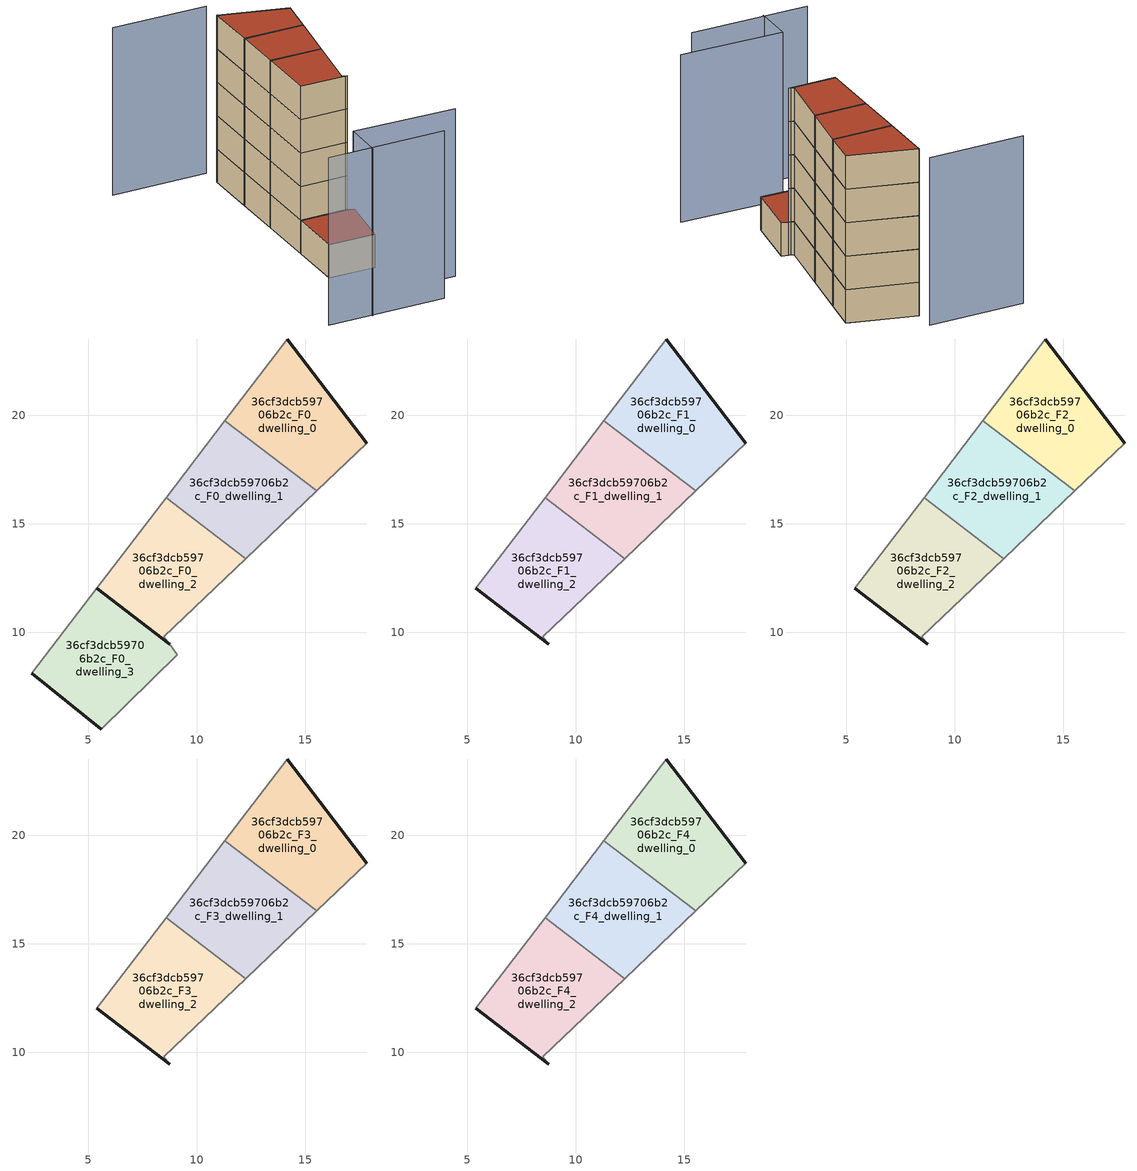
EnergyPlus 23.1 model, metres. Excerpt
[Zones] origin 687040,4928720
36cf3dcb59706b2c_F0_dwelling_0
 floor ground (EU_floor_Construction): 17.84,18.71 14.19,23.51 11.3,19.75 15.53,16.51 z0
 wall outside (EU_wall_Construction): 14.19,23.51 17.84,18.71 z0:3
 wall adiabatic (EU_wall_Construction): 17.84,18.71 15.53,16.51 / 11.3,19.75 14.19,23.51 z0:3
 wall to 36cf3dcb59706b2c_F0_dwelling_1 (EU_wall_Construction): 15.53,16.51 11.3,19.75 z0:3
36cf3dcb59706b2c_F0_dwelling_1
 floor ground (EU_floor_Construction): 15.53,16.51 11.3,19.75 8.59,16.2 12.26,13.39 z0
 wall adiabatic (EU_wall_Construction): 15.53,16.51 12.26,13.39 / 8.59,16.2 11.3,19.75 z0:3
 wall to 36cf3dcb59706b2c_F0_dwelling_2 (EU_wall_Construction): 12.26,13.39 8.59,16.2 z0:3
36cf3dcb59706b2c_F0_dwelling_2
 floor ground (EU_floor_Construction): 8.76,9.44 8.48,9.79 12.26,13.39 8.59,16.2 5.38,12.02 z0
 wall outside (EU_wall_Construction): 8.76,9.44 5.38,12.02 z0:3
 wall adiabatic (EU_wall_Construction): 12.26,13.39 8.48,9.79 8.76,9.44 / 5.38,12.02 8.59,16.2 z0:3
36cf3dcb59706b2c_F0_dwelling_3
 floor ground (EU_floor_Construction): 9.11,8.96 8.76,9.44 5.38,12.02 2.4,8.12 5.6,5.54 z0
 wall outside (EU_wall_Construction): 5.6,5.54 2.4,8.12 / 5.38,12.02 8.76,9.44 z0:3
 wall adiabatic (EU_wall_Construction): 8.76,9.44 9.11,8.96 5.6,5.54 / 2.4,8.12 5.38,12.02 z0:3
 roof outside (EU_roof_Construction): 8.76,9.44 9.11,8.96 5.6,5.54 2.4,8.12 5.38,12.02 z3
36cf3dcb59706b2c_F1_dwelling_0
 floor to 36cf3dcb59706b2c_F0_dwelling_0 (EU_floor_Construction): 17.84,18.71 14.19,23.51 11.3,19.75 15.53,16.51 z3
 wall outside (EU_wall_Construction): 14.19,23.51 17.84,18.71 z3:6
 wall adiabatic (EU_wall_Construction): 17.84,18.71 15.53,16.51 / 11.3,19.75 14.19,23.51 z3:6
 wall to 36cf3dcb59706b2c_F1_dwelling_1 (EU_wall_Construction): 15.53,16.51 11.3,19.75 z3:6
36cf3dcb59706b2c_F1_dwelling_1
 floor to 36cf3dcb59706b2c_F0_dwelling_1 (EU_floor_Construction): 15.53,16.51 11.3,19.75 8.59,16.2 12.26,13.39 z3
 wall adiabatic (EU_wall_Construction): 15.53,16.51 12.26,13.39 / 8.59,16.2 11.3,19.75 z3:6
 wall to 36cf3dcb59706b2c_F1_dwelling_2 (EU_wall_Construction): 12.26,13.39 8.59,16.2 z3:6
36cf3dcb59706b2c_F1_dwelling_2
 floor to 36cf3dcb59706b2c_F0_dwelling_2 (EU_floor_Construction): 8.76,9.44 8.48,9.79 12.26,13.39 8.59,16.2 5.38,12.02 z3
 wall outside (EU_wall_Construction): 8.76,9.44 5.38,12.02 z3:6
 wall adiabatic (EU_wall_Construction): 12.26,13.39 8.48,9.79 8.76,9.44 / 5.38,12.02 8.59,16.2 z3:6
36cf3dcb59706b2c_F2_dwelling_0
 floor to 36cf3dcb59706b2c_F1_dwelling_0 (EU_floor_Construction): 17.84,18.71 14.19,23.51 11.3,19.75 15.53,16.51 z6
 wall outside (EU_wall_Construction): 14.19,23.51 17.84,18.71 z6:9
 wall adiabatic (EU_wall_Construction): 17.84,18.71 15.53,16.51 / 11.3,19.75 14.19,23.51 z6:9
 wall to 36cf3dcb59706b2c_F2_dwelling_1 (EU_wall_Construction): 15.53,16.51 11.3,19.75 z6:9
36cf3dcb59706b2c_F2_dwelling_1
 floor to 36cf3dcb59706b2c_F1_dwelling_1 (EU_floor_Construction): 15.53,16.51 11.3,19.75 8.59,16.2 12.26,13.39 z6
 wall adiabatic (EU_wall_Construction): 15.53,16.51 12.26,13.39 / 8.59,16.2 11.3,19.75 z6:9
 wall to 36cf3dcb59706b2c_F2_dwelling_2 (EU_wall_Construction): 12.26,13.39 8.59,16.2 z6:9
36cf3dcb59706b2c_F2_dwelling_2
 floor to 36cf3dcb59706b2c_F1_dwelling_2 (EU_floor_Construction): 8.76,9.44 8.48,9.79 12.26,13.39 8.59,16.2 5.38,12.02 z6
 wall outside (EU_wall_Construction): 8.76,9.44 5.38,12.02 z6:9
 wall adiabatic (EU_wall_Construction): 12.26,13.39 8.48,9.79 8.76,9.44 / 5.38,12.02 8.59,16.2 z6:9
36cf3dcb59706b2c_F3_dwelling_0
 floor to 36cf3dcb59706b2c_F2_dwelling_0 (EU_floor_Construction): 17.84,18.71 14.19,23.51 11.3,19.75 15.53,16.51 z9
 wall outside (EU_wall_Construction): 14.19,23.51 17.84,18.71 z9:12
 wall adiabatic (EU_wall_Construction): 17.84,18.71 15.53,16.51 / 11.3,19.75 14.19,23.51 z9:12
 wall to 36cf3dcb59706b2c_F3_dwelling_1 (EU_wall_Construction): 15.53,16.51 11.3,19.75 z9:12
36cf3dcb59706b2c_F3_dwelling_1
 floor to 36cf3dcb59706b2c_F2_dwelling_1 (EU_floor_Construction): 15.53,16.51 11.3,19.75 8.59,16.2 12.26,13.39 z9
 wall adiabatic (EU_wall_Construction): 15.53,16.51 12.26,13.39 / 8.59,16.2 11.3,19.75 z9:12
 wall to 36cf3dcb59706b2c_F3_dwelling_2 (EU_wall_Construction): 12.26,13.39 8.59,16.2 z9:12
36cf3dcb59706b2c_F3_dwelling_2
 floor to 36cf3dcb59706b2c_F2_dwelling_2 (EU_floor_Construction): 8.76,9.44 8.48,9.79 12.26,13.39 8.59,16.2 5.38,12.02 z9
 wall outside (EU_wall_Construction): 8.76,9.44 5.38,12.02 z9:12
 wall adiabatic (EU_wall_Construction): 12.26,13.39 8.48,9.79 8.76,9.44 / 5.38,12.02 8.59,16.2 z9:12
36cf3dcb59706b2c_F4_dwelling_0
 floor to 36cf3dcb59706b2c_F3_dwelling_0 (EU_floor_Construction): 17.84,18.71 14.19,23.51 11.3,19.75 15.53,16.51 z12
 wall outside (EU_wall_Construction): 14.19,23.51 17.84,18.71 z12:15
 wall adiabatic (EU_wall_Construction): 17.84,18.71 15.53,16.51 / 11.3,19.75 14.19,23.51 z12:15
 wall to 36cf3dcb59706b2c_F4_dwelling_1 (EU_wall_Construction): 15.53,16.51 11.3,19.75 z12:15
 roof outside (EU_roof_Construction): 14.19,23.51 17.84,18.71 15.53,16.51 11.3,19.75 z15
36cf3dcb59706b2c_F4_dwelling_1
 floor to 36cf3dcb59706b2c_F3_dwelling_1 (EU_floor_Construction): 15.53,16.51 11.3,19.75 8.59,16.2 12.26,13.39 z12
 wall adiabatic (EU_wall_Construction): 15.53,16.51 12.26,13.39 / 8.59,16.2 11.3,19.75 z12:15
 wall to 36cf3dcb59706b2c_F4_dwelling_2 (EU_wall_Construction): 12.26,13.39 8.59,16.2 z12:15
 roof outside (EU_roof_Construction): 15.53,16.51 12.26,13.39 8.59,16.2 11.3,19.75 z15
36cf3dcb59706b2c_F4_dwelling_2
 floor to 36cf3dcb59706b2c_F3_dwelling_2 (EU_floor_Construction): 8.76,9.44 8.48,9.79 12.26,13.39 8.59,16.2 5.38,12.02 z12
 wall outside (EU_wall_Construction): 8.76,9.44 5.38,12.02 z12:15
 wall adiabatic (EU_wall_Construction): 12.26,13.39 8.48,9.79 8.76,9.44 / 5.38,12.02 8.59,16.2 z12:15
 roof outside (EU_roof_Construction): 12.26,13.39 8.48,9.79 8.76,9.44 5.38,12.02 8.59,16.2 z15
shading: -5.26,4.57 2.98,-1.78 / -2.31,2.07 -0.12,4.79 / -0.12,4.79 6.97,-0.91 / 8.6,30.1 15.3,24.97 z0:15
[Building]
EU S2 Campaign: North Axis=0; Terrain=City; Solar Distribution=FullExterior
[Site:Location]
Bologna: Latitude=44.5; Longitude=11.25; Time Zone=1; Elevation=37
[SizingPeriod:WeatherFileDays]
AnnualSizingPeriod: Begin Month=1; Begin Day of Month=1; End Month=12; End Day of Month=31; Day of Week for Start Day=Monday; Use Weather File Daylight Saving Period=No; Use Weather File Rain and Snow Indicators=No
[MATERIAL]
EU_InternalMass_Material: Roughness=MediumRough; Thickness=0.1; Conductivity=1; Density=1800; Specific Heat=900; Thermal Absorptance=0.9; Solar Absorptance=0.7; Visible Absorptance=0.7
[MATERIAL:NOMASS] Roughness=MediumRough; Thermal Absorptance=0.9; Solar Absorptance=0.7; Visible Absorptance=0.7
Name | Thermal Resistance
EU_wall_NoMass | 0.905828
EU_roof_NoMass | 0.37593
EU_floor_NoMass | 0.67114
[CONSTRUCTION]
EU_wall_Construction: EU_wall_NoMass
EU_roof_Construction: EU_roof_NoMass
EU_floor_Construction: EU_floor_NoMass
EU_InternalMass_Construction: EU_InternalMass_Material
[ZONE] Type=1; Multiplier=1; Ceiling Height=autocalculate; Floor Area=autocalculate; Part of Total Floor Area=Yes
Name | Volume
36cf3dcb59706b2c_F0_dwelling_0 | 66.6489
36cf3dcb59706b2c_F1_dwelling_0; 36cf3dcb59706b2c_F2_dwelling_0; 36cf3dcb59706b2c_F3_dwelling_0; 36cf3dcb59706b2c_F4_dwelling_0 | 66.6497
36cf3dcb59706b2c_F0_dwelling_1; 36cf3dcb59706b2c_F1_dwelling_1; 36cf3dcb59706b2c_F2_dwelling_1; 36cf3dcb59706b2c_F3_dwelling_1; 36cf3dcb59706b2c_F4_dwelling_1 | 66.6438
36cf3dcb59706b2c_F0_dwelling_2 | 66.6453
36cf3dcb59706b2c_F1_dwelling_2; 36cf3dcb59706b2c_F2_dwelling_2; 36cf3dcb59706b2c_F3_dwelling_2; 36cf3dcb59706b2c_F4_dwelling_2 | 66.6467
36cf3dcb59706b2c_F0_dwelling_3 | 66.6533
[INTERNALMASS] Construction=EU_InternalMass_Construction
Name | Zone or ZoneList | Surface Area
36cf3dcb59706b2c_F0_dwelling_0_EU_InternalMass | 36cf3dcb59706b2c_F0_dwelling_0 | 22.2154
36cf3dcb59706b2c_F0_dwelling_1_EU_InternalMass | 36cf3dcb59706b2c_F0_dwelling_1 | 22.2154
36cf3dcb59706b2c_F0_dwelling_2_EU_InternalMass | 36cf3dcb59706b2c_F0_dwelling_2 | 22.2154
36cf3dcb59706b2c_F0_dwelling_3_EU_InternalMass | 36cf3dcb59706b2c_F0_dwelling_3 | 22.2154
36cf3dcb59706b2c_F1_dwelling_0_EU_InternalMass | 36cf3dcb59706b2c_F1_dwelling_0 | 29.6206
36cf3dcb59706b2c_F1_dwelling_1_EU_InternalMass | 36cf3dcb59706b2c_F1_dwelling_1 | 29.6206
36cf3dcb59706b2c_F1_dwelling_2_EU_InternalMass | 36cf3dcb59706b2c_F1_dwelling_2 | 29.6206
36cf3dcb59706b2c_F2_dwelling_0_EU_InternalMass | 36cf3dcb59706b2c_F2_dwelling_0 | 29.6206
36cf3dcb59706b2c_F2_dwelling_1_EU_InternalMass | 36cf3dcb59706b2c_F2_dwelling_1 | 29.6206
36cf3dcb59706b2c_F2_dwelling_2_EU_InternalMass | 36cf3dcb59706b2c_F2_dwelling_2 | 29.6206
36cf3dcb59706b2c_F3_dwelling_0_EU_InternalMass | 36cf3dcb59706b2c_F3_dwelling_0 | 29.6206
36cf3dcb59706b2c_F3_dwelling_1_EU_InternalMass | 36cf3dcb59706b2c_F3_dwelling_1 | 29.6206
36cf3dcb59706b2c_F3_dwelling_2_EU_InternalMass | 36cf3dcb59706b2c_F3_dwelling_2 | 29.6206
36cf3dcb59706b2c_F4_dwelling_0_EU_InternalMass | 36cf3dcb59706b2c_F4_dwelling_0 | 29.6206
36cf3dcb59706b2c_F4_dwelling_1_EU_InternalMass | 36cf3dcb59706b2c_F4_dwelling_1 | 29.6206
36cf3dcb59706b2c_F4_dwelling_2_EU_InternalMass | 36cf3dcb59706b2c_F4_dwelling_2 | 29.6206
[OTHEREQUIPMENT] Fuel Type=Electricity; Design Level Calculation Method=Watts/Area; Power per Zone Floor Area=1; Fraction Latent=0; Fraction Radiant=0; Fraction Lost=0; Carbon Dioxide Generation Rate=0; EndUse Subcategory=EU_Step8_InternalGains
Name | Zone or ZoneList or Space or SpaceList | Schedule
EU_Step8_InternalGain_36cf3dcb59706b2c_F0_dwelling_0_f000 | 36cf3dcb59706b2c_F0_dwelling_0 | EU_Step8_GainSchedule_36cf3dcb59706b2c_F0_dwelling_0_f000
EU_Step8_InternalGain_36cf3dcb59706b2c_F0_dwelling_1_f000 | 36cf3dcb59706b2c_F0_dwelling_1 | EU_Step8_GainSchedule_36cf3dcb59706b2c_F0_dwelling_1_f000
EU_Step8_InternalGain_36cf3dcb59706b2c_F0_dwelling_2_f000 | 36cf3dcb59706b2c_F0_dwelling_2 | EU_Step8_GainSchedule_36cf3dcb59706b2c_F0_dwelling_2_f000
EU_Step8_InternalGain_36cf3dcb59706b2c_F0_dwelling_3_f000 | 36cf3dcb59706b2c_F0_dwelling_3 | EU_Step8_GainSchedule_36cf3dcb59706b2c_F0_dwelling_3_f000
EU_Step8_InternalGain_36cf3dcb59706b2c_F1_dwelling_0_f000 | 36cf3dcb59706b2c_F1_dwelling_0 | EU_Step8_GainSchedule_36cf3dcb59706b2c_F1_dwelling_0_f000
EU_Step8_InternalGain_36cf3dcb59706b2c_F1_dwelling_1_f000 | 36cf3dcb59706b2c_F1_dwelling_1 | EU_Step8_GainSchedule_36cf3dcb59706b2c_F1_dwelling_1_f000
EU_Step8_InternalGain_36cf3dcb59706b2c_F1_dwelling_2_f000 | 36cf3dcb59706b2c_F1_dwelling_2 | EU_Step8_GainSchedule_36cf3dcb59706b2c_F1_dwelling_2_f000
EU_Step8_InternalGain_36cf3dcb59706b2c_F2_dwelling_0_f000 | 36cf3dcb59706b2c_F2_dwelling_0 | EU_Step8_GainSchedule_36cf3dcb59706b2c_F2_dwelling_0_f000
EU_Step8_InternalGain_36cf3dcb59706b2c_F2_dwelling_1_f000 | 36cf3dcb59706b2c_F2_dwelling_1 | EU_Step8_GainSchedule_36cf3dcb59706b2c_F2_dwelling_1_f000
EU_Step8_InternalGain_36cf3dcb59706b2c_F2_dwelling_2_f000 | 36cf3dcb59706b2c_F2_dwelling_2 | EU_Step8_GainSchedule_36cf3dcb59706b2c_F2_dwelling_2_f000
EU_Step8_InternalGain_36cf3dcb59706b2c_F3_dwelling_0_f000 | 36cf3dcb59706b2c_F3_dwelling_0 | EU_Step8_GainSchedule_36cf3dcb59706b2c_F3_dwelling_0_f000
EU_Step8_InternalGain_36cf3dcb59706b2c_F3_dwelling_1_f000 | 36cf3dcb59706b2c_F3_dwelling_1 | EU_Step8_GainSchedule_36cf3dcb59706b2c_F3_dwelling_1_f000
EU_Step8_InternalGain_36cf3dcb59706b2c_F3_dwelling_2_f000 | 36cf3dcb59706b2c_F3_dwelling_2 | EU_Step8_GainSchedule_36cf3dcb59706b2c_F3_dwelling_2_f000
EU_Step8_InternalGain_36cf3dcb59706b2c_F4_dwelling_0_f000 | 36cf3dcb59706b2c_F4_dwelling_0 | EU_Step8_GainSchedule_36cf3dcb59706b2c_F4_dwelling_0_f000
EU_Step8_InternalGain_36cf3dcb59706b2c_F4_dwelling_1_f000 | 36cf3dcb59706b2c_F4_dwelling_1 | EU_Step8_GainSchedule_36cf3dcb59706b2c_F4_dwelling_1_f000
EU_Step8_InternalGain_36cf3dcb59706b2c_F4_dwelling_2_f000 | 36cf3dcb59706b2c_F4_dwelling_2 | EU_Step8_GainSchedule_36cf3dcb59706b2c_F4_dwelling_2_f000
[ZONEVENTILATION:DESIGNFLOWRATE] Schedule=EU_AlwaysOn; Design Flow Rate Calculation Method=AirChanges/Hour; Air Changes per Hour=0.73129; Ventilation Type=Natural; Fan Pressure Rise=0; Fan Total Efficiency=1; Constant Term Coefficient=1; Temperature Term Coefficient=0; Velocity Term Coefficient=0; Velocity Squared Term Coefficient=0; Minimum Indoor Temperature=-100; Maximum Indoor Temperature=100; Delta Temperature=-100; Minimum Outdoor Temperature=-100; Maximum Outdoor Temperature=100; Maximum Wind Speed=40
Name | Zone or ZoneList or Space or SpaceList
EU_ConstantAir_36cf3dcb59706b2c_F0_dwelling_0 | 36cf3dcb59706b2c_F0_dwelling_0
EU_ConstantAir_36cf3dcb59706b2c_F0_dwelling_1 | 36cf3dcb59706b2c_F0_dwelling_1
EU_ConstantAir_36cf3dcb59706b2c_F0_dwelling_2 | 36cf3dcb59706b2c_F0_dwelling_2
EU_ConstantAir_36cf3dcb59706b2c_F0_dwelling_3 | 36cf3dcb59706b2c_F0_dwelling_3
EU_ConstantAir_36cf3dcb59706b2c_F1_dwelling_0 | 36cf3dcb59706b2c_F1_dwelling_0
EU_ConstantAir_36cf3dcb59706b2c_F1_dwelling_1 | 36cf3dcb59706b2c_F1_dwelling_1
EU_ConstantAir_36cf3dcb59706b2c_F1_dwelling_2 | 36cf3dcb59706b2c_F1_dwelling_2
EU_ConstantAir_36cf3dcb59706b2c_F2_dwelling_0 | 36cf3dcb59706b2c_F2_dwelling_0
EU_ConstantAir_36cf3dcb59706b2c_F2_dwelling_1 | 36cf3dcb59706b2c_F2_dwelling_1
EU_ConstantAir_36cf3dcb59706b2c_F2_dwelling_2 | 36cf3dcb59706b2c_F2_dwelling_2
EU_ConstantAir_36cf3dcb59706b2c_F3_dwelling_0 | 36cf3dcb59706b2c_F3_dwelling_0
EU_ConstantAir_36cf3dcb59706b2c_F3_dwelling_1 | 36cf3dcb59706b2c_F3_dwelling_1
EU_ConstantAir_36cf3dcb59706b2c_F3_dwelling_2 | 36cf3dcb59706b2c_F3_dwelling_2
EU_ConstantAir_36cf3dcb59706b2c_F4_dwelling_0 | 36cf3dcb59706b2c_F4_dwelling_0
EU_ConstantAir_36cf3dcb59706b2c_F4_dwelling_1 | 36cf3dcb59706b2c_F4_dwelling_1
EU_ConstantAir_36cf3dcb59706b2c_F4_dwelling_2 | 36cf3dcb59706b2c_F4_dwelling_2
[HVACTEMPLATE:THERMOSTAT] Constant Heating Setpoint=20; Constant Cooling Setpoint=50
EU_HeatOnly_36cf3dcb59706b2c_F0_dwelling_0; EU_HeatOnly_36cf3dcb59706b2c_F0_dwelling_1; EU_HeatOnly_36cf3dcb59706b2c_F0_dwelling_2; EU_HeatOnly_36cf3dcb59706b2c_F0_dwelling_3; EU_HeatOnly_36cf3dcb59706b2c_F1_dwelling_0; EU_HeatOnly_36cf3dcb59706b2c_F1_dwelling_1; EU_HeatOnly_36cf3dcb59706b2c_F1_dwelling_2; EU_HeatOnly_36cf3dcb59706b2c_F2_dwelling_0; EU_HeatOnly_36cf3dcb59706b2c_F2_dwelling_1; EU_HeatOnly_36cf3dcb59706b2c_F2_dwelling_2; EU_HeatOnly_36cf3dcb59706b2c_F3_dwelling_0; EU_HeatOnly_36cf3dcb59706b2c_F3_dwelling_1; EU_HeatOnly_36cf3dcb59706b2c_F3_dwelling_2; EU_HeatOnly_36cf3dcb59706b2c_F4_dwelling_0; EU_HeatOnly_36cf3dcb59706b2c_F4_dwelling_1; EU_HeatOnly_36cf3dcb59706b2c_F4_dwelling_2
[HVACTEMPLATE:ZONE:IDEALLOADSAIRSYSTEM] System Availability Schedule=EU_AlwaysOn; Maximum Heating Supply Air Temperature=50; Minimum Cooling Supply Air Temperature=13; Maximum Heating Supply Air Humidity Ratio=0.0156; Minimum Cooling Supply Air Humidity Ratio=0.0077; Heating Limit=NoLimit; Cooling Limit=NoLimit; Heating Availability Schedule=EU_AlwaysOn; Cooling Availability Schedule=EU_CoolingOff; Dehumidification Control Type=ConstantSensibleHeatRatio; Cooling Sensible Heat Ratio=0.7; Dehumidification Setpoint=60; Humidification Control Type=None; Humidification Setpoint=30; Outdoor Air Method=None; Outdoor Air Flow Rate per Person=0.00944; Outdoor Air Flow Rate per Zone Floor Area=0; Outdoor Air Flow Rate per Zone=0; Demand Controlled Ventilation Type=None; Outdoor Air Economizer Type=NoEconomizer; Heat Recovery Type=None; Sensible Heat Recovery Effectiveness=0.7; Latent Heat Recovery Effectiveness=0.65
Name | Template Thermostat
36cf3dcb59706b2c_F0_dwelling_0 | EU_HeatOnly_36cf3dcb59706b2c_F0_dwelling_0
36cf3dcb59706b2c_F0_dwelling_1 | EU_HeatOnly_36cf3dcb59706b2c_F0_dwelling_1
36cf3dcb59706b2c_F0_dwelling_2 | EU_HeatOnly_36cf3dcb59706b2c_F0_dwelling_2
36cf3dcb59706b2c_F0_dwelling_3 | EU_HeatOnly_36cf3dcb59706b2c_F0_dwelling_3
36cf3dcb59706b2c_F1_dwelling_0 | EU_HeatOnly_36cf3dcb59706b2c_F1_dwelling_0
36cf3dcb59706b2c_F1_dwelling_1 | EU_HeatOnly_36cf3dcb59706b2c_F1_dwelling_1
36cf3dcb59706b2c_F1_dwelling_2 | EU_HeatOnly_36cf3dcb59706b2c_F1_dwelling_2
36cf3dcb59706b2c_F2_dwelling_0 | EU_HeatOnly_36cf3dcb59706b2c_F2_dwelling_0
36cf3dcb59706b2c_F2_dwelling_1 | EU_HeatOnly_36cf3dcb59706b2c_F2_dwelling_1
36cf3dcb59706b2c_F2_dwelling_2 | EU_HeatOnly_36cf3dcb59706b2c_F2_dwelling_2
36cf3dcb59706b2c_F3_dwelling_0 | EU_HeatOnly_36cf3dcb59706b2c_F3_dwelling_0
36cf3dcb59706b2c_F3_dwelling_1 | EU_HeatOnly_36cf3dcb59706b2c_F3_dwelling_1
36cf3dcb59706b2c_F3_dwelling_2 | EU_HeatOnly_36cf3dcb59706b2c_F3_dwelling_2
36cf3dcb59706b2c_F4_dwelling_0 | EU_HeatOnly_36cf3dcb59706b2c_F4_dwelling_0
36cf3dcb59706b2c_F4_dwelling_1 | EU_HeatOnly_36cf3dcb59706b2c_F4_dwelling_1
36cf3dcb59706b2c_F4_dwelling_2 | EU_HeatOnly_36cf3dcb59706b2c_F4_dwelling_2
[SIZING:ZONE] Zone Cooling Design Supply Air Temperature Input Method=SupplyAirTemperature; Zone Cooling Design Supply Air Temperature=13; Zone Heating Design Supply Air Temperature Input Method=SupplyAirTemperature; Zone Heating Design Supply Air Temperature=50; Zone Cooling Design Supply Air Humidity Ratio=0.008; Zone Heating Design Supply Air Humidity Ratio=0.008; Cooling Design Air Flow Method=DesignDay; Cooling Design Air Flow Rate=0; Cooling Minimum Air Flow per Zone Floor Area=0.000762; Cooling Minimum Air Flow=0; Cooling Minimum Air Flow Fraction=0.2; Heating Design Air Flow Method=DesignDay; Heating Design Air Flow Rate=0; Heating Maximum Air Flow per Zone Floor Area=0.002032; Heating Maximum Air Flow=0.141576; Heating Maximum Air Flow Fraction=0.3; Account for Dedicated Outdoor Air System=No; Dedicated Outdoor Air System Control Strategy=NeutralSupplyAir; Dedicated Outdoor Air Low Setpoint Temperature for Design=autosize; Dedicated Outdoor Air High Setpoint Temperature for Design=autosize; Zone Load Sizing Method=Sensible Load Only No Latent Load; Zone Latent Cooling Design Supply Air Humidity Ratio Input Method=HumidityRatioDifference; Zone Cooling Design Supply Air Humidity Ratio Difference=0.005; Zone Latent Heating Design Supply Air Humidity Ratio Input Method=HumidityRatioDifference; Zone Humidification Design Supply Air Humidity Ratio Difference=0.005
36cf3dcb59706b2c_F0_dwelling_0; 36cf3dcb59706b2c_F0_dwelling_1; 36cf3dcb59706b2c_F0_dwelling_2; 36cf3dcb59706b2c_F0_dwelling_3; 36cf3dcb59706b2c_F1_dwelling_0; 36cf3dcb59706b2c_F1_dwelling_1; 36cf3dcb59706b2c_F1_dwelling_2; 36cf3dcb59706b2c_F2_dwelling_0; 36cf3dcb59706b2c_F2_dwelling_1; 36cf3dcb59706b2c_F2_dwelling_2; 36cf3dcb59706b2c_F3_dwelling_0; 36cf3dcb59706b2c_F3_dwelling_1; 36cf3dcb59706b2c_F3_dwelling_2; 36cf3dcb59706b2c_F4_dwelling_0; 36cf3dcb59706b2c_F4_dwelling_1; 36cf3dcb59706b2c_F4_dwelling_2
[SCHEDULE:CONSTANT]
Name | Hourly Value
EU_AlwaysOn | 1
EU_CoolingOff | 0
[SCHEDULE:FILE] Column Number=1; Rows to Skip at Top=0; Number of Hours of Data=8760; Column Separator=Comma; Interpolate to Timestep=No; Minutes per Item=60; Adjust Schedule for Daylight Savings=Yes
Name | File
EU_Step8_GainSchedule_36cf3dcb59706b2c_F0_dwelling_0_f000 | ../../schedules/36cf3dcb59706b2c/36cf3dcb59706b2c_F0_dwelling_0_f000_gain.csv
EU_Step8_GainSchedule_36cf3dcb59706b2c_F0_dwelling_1_f000 | ../../schedules/36cf3dcb59706b2c/36cf3dcb59706b2c_F0_dwelling_1_f000_gain.csv
EU_Step8_GainSchedule_36cf3dcb59706b2c_F0_dwelling_2_f000 | ../../schedules/36cf3dcb59706b2c/36cf3dcb59706b2c_F0_dwelling_2_f000_gain.csv
EU_Step8_GainSchedule_36cf3dcb59706b2c_F0_dwelling_3_f000 | ../../schedules/36cf3dcb59706b2c/36cf3dcb59706b2c_F0_dwelling_3_f000_gain.csv
EU_Step8_GainSchedule_36cf3dcb59706b2c_F1_dwelling_0_f000 | ../../schedules/36cf3dcb59706b2c/36cf3dcb59706b2c_F1_dwelling_0_f000_gain.csv
EU_Step8_GainSchedule_36cf3dcb59706b2c_F1_dwelling_1_f000 | ../../schedules/36cf3dcb59706b2c/36cf3dcb59706b2c_F1_dwelling_1_f000_gain.csv
EU_Step8_GainSchedule_36cf3dcb59706b2c_F1_dwelling_2_f000 | ../../schedules/36cf3dcb59706b2c/36cf3dcb59706b2c_F1_dwelling_2_f000_gain.csv
EU_Step8_GainSchedule_36cf3dcb59706b2c_F2_dwelling_0_f000 | ../../schedules/36cf3dcb59706b2c/36cf3dcb59706b2c_F2_dwelling_0_f000_gain.csv
EU_Step8_GainSchedule_36cf3dcb59706b2c_F2_dwelling_1_f000 | ../../schedules/36cf3dcb59706b2c/36cf3dcb59706b2c_F2_dwelling_1_f000_gain.csv
EU_Step8_GainSchedule_36cf3dcb59706b2c_F2_dwelling_2_f000 | ../../schedules/36cf3dcb59706b2c/36cf3dcb59706b2c_F2_dwelling_2_f000_gain.csv
EU_Step8_GainSchedule_36cf3dcb59706b2c_F3_dwelling_0_f000 | ../../schedules/36cf3dcb59706b2c/36cf3dcb59706b2c_F3_dwelling_0_f000_gain.csv
EU_Step8_GainSchedule_36cf3dcb59706b2c_F3_dwelling_1_f000 | ../../schedules/36cf3dcb59706b2c/36cf3dcb59706b2c_F3_dwelling_1_f000_gain.csv
EU_Step8_GainSchedule_36cf3dcb59706b2c_F3_dwelling_2_f000 | ../../schedules/36cf3dcb59706b2c/36cf3dcb59706b2c_F3_dwelling_2_f000_gain.csv
EU_Step8_GainSchedule_36cf3dcb59706b2c_F4_dwelling_0_f000 | ../../schedules/36cf3dcb59706b2c/36cf3dcb59706b2c_F4_dwelling_0_f000_gain.csv
EU_Step8_GainSchedule_36cf3dcb59706b2c_F4_dwelling_1_f000 | ../../schedules/36cf3dcb59706b2c/36cf3dcb59706b2c_F4_dwelling_1_f000_gain.csv
EU_Step8_GainSchedule_36cf3dcb59706b2c_F4_dwelling_2_f000 | ../../schedules/36cf3dcb59706b2c/36cf3dcb59706b2c_F4_dwelling_2_f000_gain.csv
